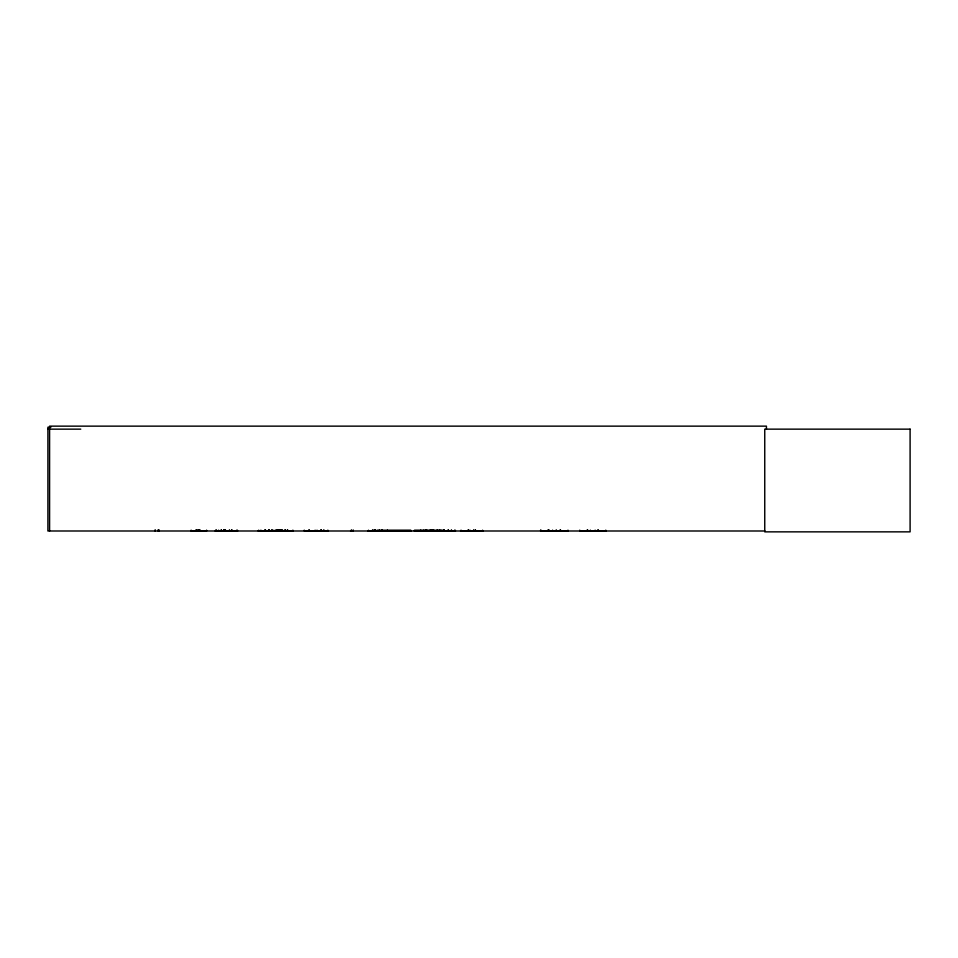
<?xml version="1.0" encoding="UTF-8"?>
<svg xmlns="http://www.w3.org/2000/svg" width="958" height="958" viewBox="0 0 958 958"><rect width="100%" height="100%" fill="white"/><g stroke="black" fill="none" stroke-linecap="round" stroke-linejoin="round"><path stroke-width="1.44" d="M216.532 530.96L216.532 530.145M425.699 530.96L425.807 530.145M441.111 530.96L441.111 530.145M435.83 530.96L435.854 530.145M451.326 530.864L451.254 530.145M556.035 530.96L556.059 530.145M260.887 530.864L260.923 530.145M273.054 530.864L273.102 530.145M285.628 530.995L285.903 530.217L285.939 530.995M442.895 530.864L442.967 530.145M374.171 530.888L374.111 529.714M460.535 530.995L483 530.912M443.326 529.93L443.326 530.995L443.578 529.93M443.913 530.864L443.853 529.93M215.191 530.995L237.704 530.912M197.647 530.912L197.863 529.714M198.246 530.864L198.27 530.217M350.58 530.96L351.323 530.217M473.456 530.888L473.515 530.217M258.145 530.888L292.92 530.864M368.016 530.888L410.91 530.936M368.423 530.888L368.495 530.217L368.567 530.995M379.248 530.888L379.32 530.217M215.754 530.888L215.849 530.217M50.894 427.22L47.9 427.22L47.9 530.995L764.939 530.995M47.9 429.148L80.759 429.148M376.877 530.325L410.898 530.325M414.347 530.325L433.531 530.325M376.841 530.6L410.934 530.576M414.311 530.576L433.567 530.6M315.41 530.96L304.321 530.888L304.249 530.145M317.026 530.995L317.026 530.145L317.098 530.78L328.462 530.96M414.335 530.936L455.517 530.96M579.746 530.78L605.767 530.78M279.449 530.912L279.461 529.714M237.165 530.888L237.081 530.217M438.285 530.888L438.261 530.145M277.521 530.888L277.604 529.714M455.062 530.888L454.978 530.217M433.998 530.888L434.13 530.217M451.673 530.888L451.577 530.145M278.682 530.888L278.622 529.714M278.467 530.864L278.515 530.145M265.115 530.888L265.15 529.714M264.947 530.864L264.911 530.145M556.382 530.888L556.382 530.145M540.983 530.888L540.983 530.145M436.177 530.888L436.177 530.145M441.207 530.888L441.207 530.145M231.944 530.888L231.944 530.145M766.436 429.148L766.436 426.142L49.588 426.142L49.588 530.995M605.767 530.145L605.767 530.995M598.331 529.93L598.331 530.995M597.804 529.93L597.804 530.995M595.146 530.145L595.146 530.995M590.367 530.145L590.367 530.995M587.721 529.93L587.721 530.995M587.182 529.93L587.182 530.995M579.746 530.145L579.746 530.995M567.986 530.145L567.986 530.995L540.635 530.96L540.647 530.145M560.55 529.93L560.55 530.995M560.023 529.93L560.023 530.995M552.586 530.145L552.586 530.995M548.91 529.93L548.91 530.995M548.659 529.93L548.659 530.995M548.371 529.93L548.371 530.995M548.12 529.93L548.12 530.995M475.467 529.93L475.467 530.995M475.036 529.93L475.036 530.995M473.575 530.145L473.575 530.995M469.971 530.145L469.971 530.995M468.522 529.93L468.522 530.995M468.079 529.93L468.079 530.995M461.038 530.145L461.038 530.995M454.906 530.145L454.906 530.995M448.44 529.93L448.44 530.995M448.057 529.93L448.057 530.995M444.069 529.93L444.009 530.995M443.614 529.93L443.614 530.995M439.962 529.93L439.962 530.995M439.59 529.93L439.59 530.995M439.207 530.145L439.207 530.995M437.614 529.93L437.614 530.995M437.171 529.93L437.171 530.995M433.926 530.145L434.022 530.995M433.687 529.93L433.77 530.995M433.555 530.145L433.555 530.995M433.232 530.995L433.232 529.93L433.124 530.995M432.262 529.93L432.262 530.995M431.783 529.93L431.783 530.995M431.28 529.93L431.244 530.995M430.908 529.93L430.908 530.995M429.974 530.145L429.974 530.995M426.897 530.145L426.897 530.995M426.418 529.93L426.418 530.995M425.975 529.93L425.975 530.995M423.807 530.145L423.807 530.995M420.73 530.145L420.73 530.995M387.439 530.145L387.439 530.995M382.194 529.93L382.194 530.995M381.751 529.93L381.751 530.995M379.392 530.145L379.392 530.995M375.392 529.93L375.392 530.995M375.165 530.995L375.165 529.714L375.009 530.995M374.602 530.145L374.602 530.995M372.578 529.714L372.578 530.995M353.191 529.93L353.191 530.995M351.43 530.145L351.526 530.995M327.852 530.145L327.852 530.995M323.816 529.714L323.816 530.995M321.409 529.93L321.409 530.995M321.217 529.714L321.217 530.995M321.038 529.93L321.038 530.995M315.11 530.145L315.11 530.995M309.254 529.93L309.254 530.995M308.871 529.93L308.871 530.995M292.873 530.145L292.873 530.995M287.783 530.145L287.783 530.995M285.304 529.93L285.304 530.995M284.801 529.93L284.801 530.995M282.454 529.714L282.454 530.995M281.341 529.93L281.341 530.995M281.173 529.93L281.317 530.995M280.67 529.93L280.67 530.995M279.796 530.145L279.796 530.995M279.209 529.93L279.209 530.995M276.958 530.145L276.958 530.995L276.85 529.93M275.808 530.145L275.808 530.995M275.078 530.145L275.078 530.995M272.168 529.93L272.168 530.995M271.653 529.93L271.653 530.995M269.521 530.145L269.521 530.995M269.066 529.93L269.066 530.995M268.551 529.93L268.551 530.995M265.522 529.93L265.522 530.995M258.696 530.145L258.696 530.995M236.985 530.145L236.985 530.995M231.788 529.93L231.788 530.995M231.513 529.93L231.513 530.995M229.453 530.145L229.453 530.995L229.285 530.145M225.453 529.93L225.453 530.995M225.07 529.93L225.07 530.995M224.519 529.93L224.495 530.995M224.076 529.714L224.076 530.995M223.98 529.93L223.956 530.995M223.645 530.145L223.645 530.995M221.406 529.93L221.406 530.995M221.142 529.93L221.142 530.995M218.628 530.145L218.628 530.995M215.933 530.145L215.933 530.995M206.557 530.145L206.569 530.995L191.145 530.96L191.145 530.145M200.138 529.93L200.138 530.995M199.132 529.93L199.108 530.995M198.641 529.714L198.581 530.995M198.474 530.145L198.378 530.995M196.27 529.714L196.127 530.995L196.031 530.145M158.956 529.714L158.956 530.995M158.178 529.714L158.178 530.995M155.184 529.714L155.184 530.995M287.52 530.78L287.556 530.145L287.52 530.78M910.1 429.148L764.747 429.148L764.747 531.858L910.1 531.858L910.1 429.148M482.64 530.888L482.581 530.217L482.521 530.995M280.969 530.995L280.969 529.93L280.933 530.995"/></g></svg>
